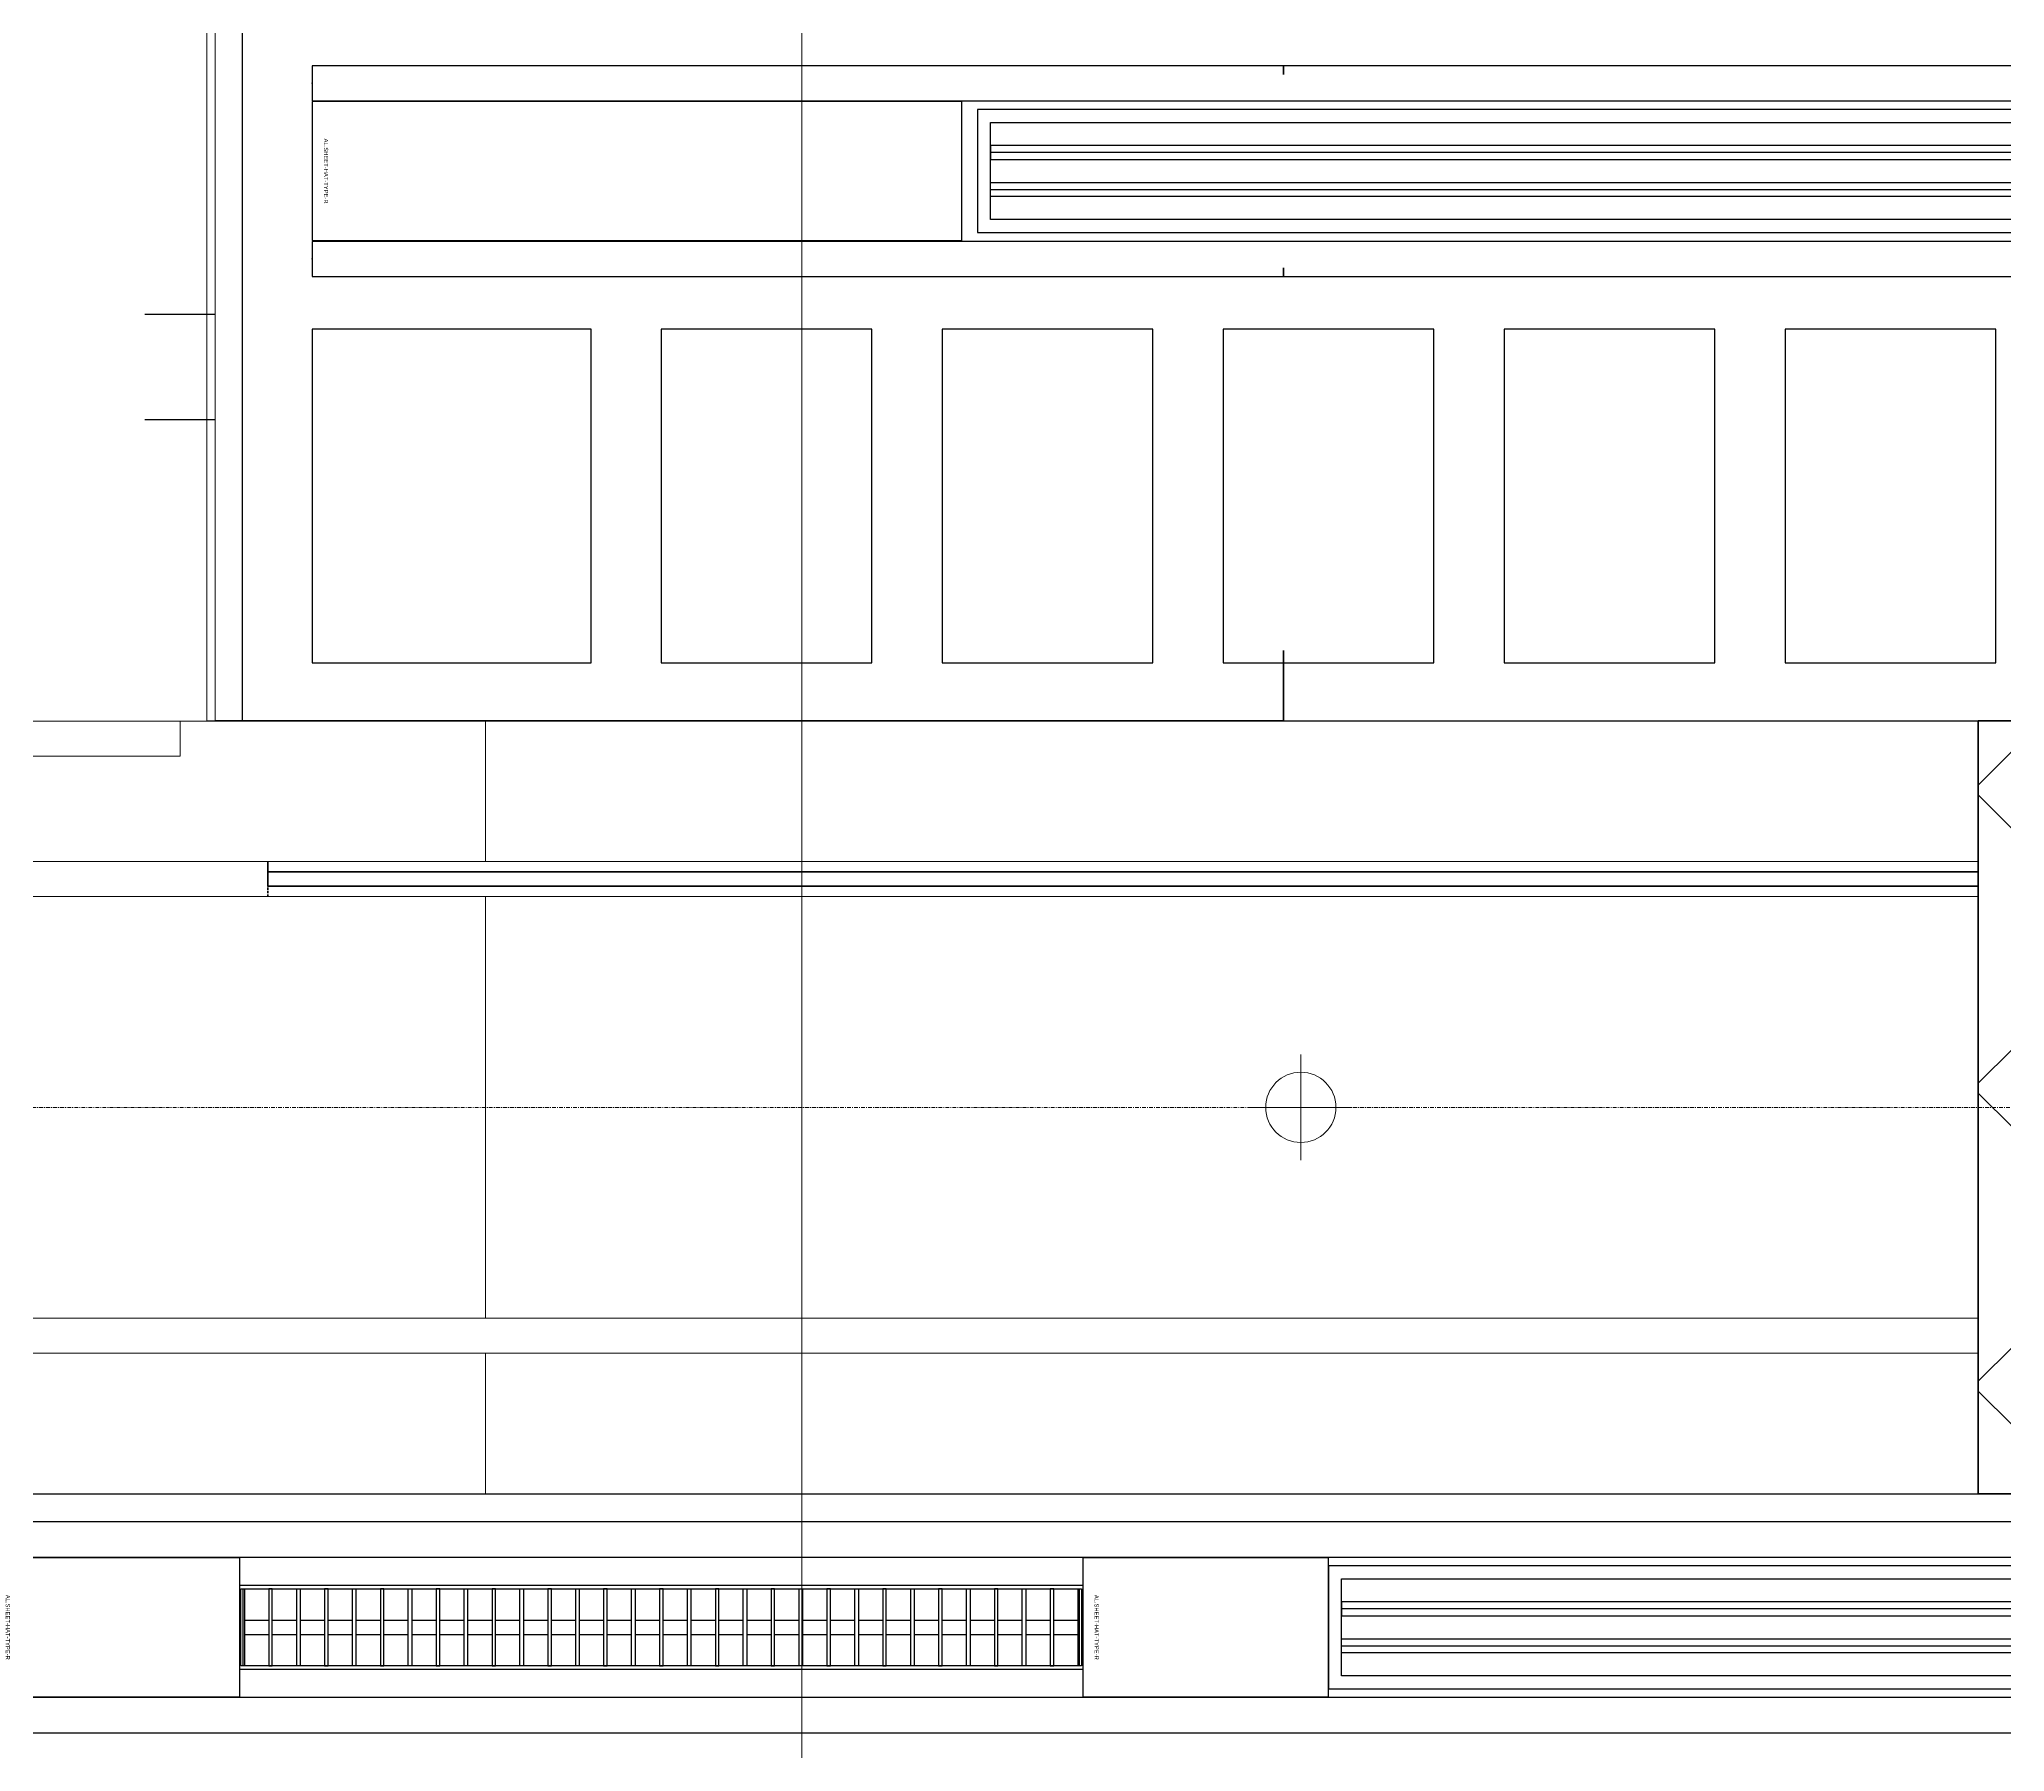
# Model space of a CAD drawing. Header units: millimetres. Extents: x -853228 to -744682, y -17776 to 32484.
# Drawn here: x -794218 to -791420, y 2662 to 5099 of the extents above; entities that cross this region are included whole.
import ezdxf
from ezdxf.enums import TextEntityAlignment as Align
from ezdxf.xclip import XClip

# ---------------------------------------------------------------- set-up
doc = ezdxf.new("R2010")
doc.units = ezdxf.units.MM
doc.header["$XCLIPFRAME"] = 0
doc.linetypes.add('- SOM Dash 1_8_', pattern=[4.7625, 3.175, -1.5875])
doc.linetypes.add('DPA_Grid _ Level 100', pattern=[10, 5.5, -1.6, 1.3, -1.6])
for name, color, linetype in [('000 - WIPEOUT', 250, 'Continuous'), ('001 - ASCESSORIES', 251, 'Continuous'), ('008 - LIGHTING', 1, 'Continuous'), ('A04_TUBE SERIES', 2, 'Continuous'), ('A11_ALU.SOLID SHEET', 2, 'Continuous')]:
    doc.layers.add(name, color=color, linetype=linetype)
for name, color, linetype, lineweight in [('A-CLNG', 2, 'Continuous', 9), ('A-CLNG-PATT', 2, 'Continuous', 9), ('A-DETL-GENF', 2, 'Continuous', 9), ('A-FLOR-E', 2, 'Continuous', 35), ('A-GLAZ-CURT', 2, 'Continuous', 9), ('A-WALL-FNSH', 2, 'Continuous', 35), ('A-WALL-PATT', 1, 'Continuous', 9), ('E-LITE-EQPM', 2, 'Continuous', 9), ('G-ANNO-TEXT', 3, 'Continuous', 9), ('I-WALL-E', 2, 'Continuous', 35), ('S-GRID', 251, 'Continuous', 9), ('S-STRS-MBND', 2, 'Continuous', 35), ('WALL-E', 2, 'Continuous', 9)]:
    doc.layers.add(name, color=color, linetype=linetype, lineweight=lineweight)

# ---------------------------------------------------------------- blocks, each defined once
blk = doc.blocks.new('*U393')
at = {"layer": 'S-GRID', "linetype": 'DPA_Grid _ Level 100'}
blk.add_line((22800, 0), (-50209.7, 0), dxfattribs=at)
blk = doc.blocks.new('System Panel - DPA-AR_Metal Ceiling Rectangular Panel-V34-4281-01 ENLARGED LOWER PLATFORM LEVEL - REFLECTED CEILING PLAN - SHEET 2')
at = {"layer": 'A-GLAZ-CURT'}
for p, q in [((-793582.4, 4129), (-793967.4, 4129)), ((-793967.4, 4129), (-793582.4, 4129)), ((-793582.4, 3929), (-793582.4, 4129)), ((-793582.4, 4129), (-793582.4, 3929)), ((-795982.4, 4078.8), (-795982.4, 3929)), ((-795982.4, 3929), (-795982.4, 4078.8)), ((-795982.4, 3929), (-793582.4, 3929)), ((-793582.4, 3929), (-795982.4, 3929))]:
    blk.add_line(p, q, dxfattribs=at)
blk = doc.blocks.new('System Panel - DPA-AR_Metal Ceiling Rectangular Panel-V16-4281-01 ENLARGED LOWER PLATFORM LEVEL - REFLECTED CEILING PLAN - SHEET 2')
at = {"layer": 'A-GLAZ-CURT'}
for p, q in [((-814257.4, 4129), (-816382.4, 4129)), ((-816382.4, 4129), (-816382.4, 3929)), ((-816382.4, 3929), (-816382.4, 4129)), ((-816382.4, 4129), (-814257.4, 4129)), ((-814257.4, 3929), (-814257.4, 4129)), ((-814257.4, 4129), (-814257.4, 3929)), ((-816382.4, 3929), (-814257.4, 3929)), ((-814257.4, 3929), (-816382.4, 3929))]:
    blk.add_line(p, q, dxfattribs=at)
blk = doc.blocks.new('System Panel - DPA-AR_Metal Ceiling Rectangular Panel-V15-4281-01 ENLARGED LOWER PLATFORM LEVEL - REFLECTED CEILING PLAN - SHEET 2')
at = {"layer": 'A-GLAZ-CURT'}
for p, q in [((-816382.4, 4129), (-818782.4, 4129)), ((-818782.4, 4129), (-818782.4, 3929)), ((-818782.4, 3929), (-818782.4, 4129)), ((-818782.4, 4129), (-816382.4, 4129)), ((-816382.4, 3929), (-816382.4, 4129)), ((-816382.4, 4129), (-816382.4, 3929)), ((-818782.4, 3929), (-816382.4, 3929)), ((-816382.4, 3929), (-818782.4, 3929))]:
    blk.add_line(p, q, dxfattribs=at)
blk = doc.blocks.new('System Panel - DPA-AR_Metal Ceiling Rectangular Panel-13139299-4281-01 ENLARGED LOWER PLATFORM LEVEL - REFLECTED CEILING PLAN - SHEET 2')
at = {"layer": 'A-GLAZ-CURT'}
for p, q in [((-818782.4, 3879), (-821182.4, 3879)), ((-821182.4, 3879), (-821182.4, 3279)), ((-821182.4, 3279), (-821182.4, 3879)), ((-821182.4, 3879), (-818782.4, 3879)), ((-818782.4, 3279), (-818782.4, 3879)), ((-818782.4, 3879), (-818782.4, 3279)), ((-821182.4, 3279), (-818782.4, 3279)), ((-818782.4, 3279), (-821182.4, 3279))]:
    blk.add_line(p, q, dxfattribs=at)
blk = doc.blocks.new('System Panel - DPA-AR_Metal Ceiling Rectangular Panel-V18-4281-01 ENLARGED LOWER PLATFORM LEVEL - REFLECTED CEILING PLAN - SHEET 2')
at = {"layer": 'A-GLAZ-CURT'}
for p, q in [((-814257.4, 3879), (-816382.4, 3879)), ((-816382.4, 3879), (-816382.4, 3279)), ((-816382.4, 3279), (-816382.4, 3879)), ((-816382.4, 3879), (-814257.4, 3879)), ((-814257.4, 3279), (-814257.4, 3879)), ((-814257.4, 3879), (-814257.4, 3279)), ((-816382.4, 3279), (-814257.4, 3279)), ((-814257.4, 3279), (-816382.4, 3279))]:
    blk.add_line(p, q, dxfattribs=at)
blk = doc.blocks.new('*U516')
at = {"layer": 'A-CLNG'}
for p, q in [((7715, 4315), (7715, 549.8)), ((5415, 549.8), (7715, 549.8)), ((7715, 549.8), (5415, 549.8))]:
    blk.add_line(p, q, dxfattribs=at)
at = {"layer": 'A-GLAZ-CURT'}
for name, p in [('System Panel - DPA-AR_Metal Ceiling Rectangular Panel-V34-4281-01 ENLARGED LOWER PLATFORM LEVEL - REFLECTED CEILING PLAN - SHEET 2', (801682.4, -3579)), ('System Panel - DPA-AR_Metal Ceiling Rectangular Panel-V16-4281-01 ENLARGED LOWER PLATFORM LEVEL - REFLECTED CEILING PLAN - SHEET 2', (824482.4, -3579)), ('System Panel - DPA-AR_Metal Ceiling Rectangular Panel-13139299-4281-01 ENLARGED LOWER PLATFORM LEVEL - REFLECTED CEILING PLAN - SHEET 2', (826882.4, -3579)), ('System Panel - DPA-AR_Metal Ceiling Rectangular Panel-V18-4281-01 ENLARGED LOWER PLATFORM LEVEL - REFLECTED CEILING PLAN - SHEET 2', (824482.4, -3579)), ('System Panel - DPA-AR_Metal Ceiling Rectangular Panel-V15-4281-01 ENLARGED LOWER PLATFORM LEVEL - REFLECTED CEILING PLAN - SHEET 2', (824482.4, -4479)), ('System Panel - DPA-AR_Metal Ceiling Rectangular Panel-V16-4281-01 ENLARGED LOWER PLATFORM LEVEL - REFLECTED CEILING PLAN - SHEET 2', (824482.4, -4479))]:
    blk.add_blockref(name, p, dxfattribs=at)
blk = doc.blocks.new('LGF_DL_SAA_LowPower_DL1a - LGF_DL_SAA_LowPower_DL1a-8832329-4180-01 LOWER PLATFORM LEVEL - REFLECTED CEILING PLAN')
at = {"layer": 'A-DETL-GENF'}
for p, q in [((0, 75), (0, -75)), ((72.5, 0), (-72.5, 0))]:
    blk.add_line(p, q, dxfattribs=at)
blk.add_circle((0, 0), 50, dxfattribs=at)
blk = doc.blocks.new('C-1-PP19-AR-4180-01-B_20250908-040939_EXDOWNLIGHT')
at = {"layer": 'E-LITE-EQPM', "extrusion": (0, 0, -1), "rotation": 180}
blk.add_blockref('LGF_DL_SAA_LowPower_DL1a - LGF_DL_SAA_LowPower_DL1a-8832329-4180-01 LOWER PLATFORM LEVEL - REFLECTED CEILING PLAN', (47739.5, 0), dxfattribs=at)
blk = doc.blocks.new('*U629')
at = {"layer": '001 - ASCESSORIES', "color": 0, "linetype": 'ByBlock'}
blk.add_lwpolyline([(800, 87.5), (-800, 87.5), (-800, -87.5), (800, -87.5)], close=True, dxfattribs=at)
at = {"layer": '001 - ASCESSORIES', "linetype": 'ByBlock'}
for points in [[(-781.5, 69), (781.5, 69), (781.5, -69), (-781.5, -69)], [(781.5, 36.3), (-781.5, 36.3), (-781.5, 16.3), (781.5, 16.3)], [(-781.5, -16.3), (781.5, -16.3), (781.5, -36.3), (-781.5, -36.3)]]:
    blk.add_lwpolyline(points, close=True, dxfattribs=at)
for points in [[(781.5, 26.3), (-781.5, 26.3)], [(-781.5, -26.3), (781.5, -26.3)]]:
    blk.add_lwpolyline(points, dxfattribs=at)
blk = doc.blocks.new('*U639')
blk.add_attdef('EXTR.OVL-LENGTH_', (-25, -59.1), '', height=5)
blk.add_wipeout([(-25, 0), (25, 0), (25, 9187.5), (-25, 9187.5)]).dxf.layer = '000 - WIPEOUT'
blk.add_point((0, 0))
at = {"layer": 'A04_TUBE SERIES', "color": 0}
blk.add_lwpolyline([(-25, 0), (25, 0), (25, 9187.5), (-25, 9187.5)], close=True, dxfattribs=at)
blk = doc.blocks.new('*U640')
blk.add_attdef('EXTR.OVL-LENGTH_', (-25, -59.1), '', height=5)
blk.add_wipeout([(-25, 0), (25, 0), (25, 9187.5), (-25, 9187.5)]).dxf.layer = '000 - WIPEOUT'
blk.add_point((0, 0))
at = {"layer": 'A04_TUBE SERIES', "color": 0}
blk.add_lwpolyline([(-25, 0), (25, 0), (25, 9187.5), (-25, 9187.5)], close=True, dxfattribs=at)
blk = doc.blocks.new('*U641')
at = {"layer": 'A11_ALU.SOLID SHEET', "color": 0}
blk.add_lwpolyline([(925, -98.8), (925, 98.8), (0, 98.8), (0, -98.8)], close=True, dxfattribs=at)
at = {"layer": 'Defpoints', "color": 250}
blk.add_point((0, 0), dxfattribs=at)
blk.add_text('AL.SHEET-HAT-TYPE-R', height=6, rotation=270, dxfattribs=at).set_placement((15, 0), align=Align.BOTTOM_CENTER)
blk = doc.blocks.new('*U880')
at = {"layer": 'A11_ALU.SOLID SHEET', "color": 0}
blk.add_lwpolyline([(350, -98.8), (350, 98.8), (0, 98.8), (0, -98.8)], close=True, dxfattribs=at)
at = {"layer": 'Defpoints', "color": 250}
blk.add_point((0, 0), dxfattribs=at)
blk.add_text('AL.SHEET-HAT-TYPE-R', height=6, rotation=270, dxfattribs=at).set_placement((15, 0), align=Align.BOTTOM_CENTER)
blk = doc.blocks.new('*U627')
at = {"color": 1}
blk.add_wipeout([(600, -60), (-600, -60), (-600, 60), (600, 60)], dxfattribs=at).dxf.layer = '000 - WIPEOUT'
at = {"layer": '001 - ASCESSORIES', "color": 0}
blk.add_lwpolyline([(600, -60), (-600, -60), (-600, 60), (600, 60)], close=True, dxfattribs=at)
at = {"layer": '001 - ASCESSORIES'}
for points in [[(-593.5, -55), (-598.5, -55), (-598.5, 55), (-593.5, 55)], [(595, -55), (-595, -55), (-595, 55), (595, 55)], [(-558.8, -55), (-553.8, -55), (-553.8, 55), (-558.8, 55)], [(-514, -55), (-519, -55), (-519, 55), (-514, 55)], [(-479.3, -55), (-474.3, -55), (-474.3, 55), (-479.3, 55)], [(-434.6, -55), (-439.6, -55), (-439.6, 55), (-434.6, 55)], [(-399.8, -55), (-394.8, -55), (-394.8, 55), (-399.8, 55)], [(-355.1, -55), (-360.1, -55), (-360.1, 55), (-355.1, 55)], [(-320.4, -55), (-315.4, -55), (-315.4, 55), (-320.4, 55)], [(-275.6, -55), (-280.6, -55), (-280.6, 55), (-275.6, 55)], [(-240.9, -55), (-235.9, -55), (-235.9, 55), (-240.9, 55)], [(-196.2, -55), (-201.2, -55), (-201.2, 55), (-196.2, 55)], [(-161.4, -55), (-156.4, -55), (-156.4, 55), (-161.4, 55)], [(-116.7, -55), (-121.7, -55), (-121.7, 55), (-116.7, 55)], [(-82, -55), (-77, -55), (-77, 55), (-82, 55)], [(-37.2, -55), (-42.2, -55), (-42.2, 55), (-37.2, 55)], [(-2.5, -55), (2.5, -55), (2.5, 55), (-2.5, 55)], [(42.2, -55), (37.2, -55), (37.2, 55), (42.2, 55)], [(77, -55), (82, -55), (82, 55), (77, 55)], [(121.7, -55), (116.7, -55), (116.7, 55), (121.7, 55)], [(156.4, -55), (161.4, -55), (161.4, 55), (156.4, 55)], [(201.2, -55), (196.2, -55), (196.2, 55), (201.2, 55)], [(235.9, -55), (240.9, -55), (240.9, 55), (235.9, 55)], [(280.6, -55), (275.6, -55), (275.6, 55), (280.6, 55)], [(315.4, -55), (320.4, -55), (320.4, 55), (315.4, 55)], [(360.1, -55), (355.1, -55), (355.1, 55), (360.1, 55)], [(394.8, -55), (399.8, -55), (399.8, 55), (394.8, 55)], [(439.6, -55), (434.6, -55), (434.6, 55), (439.6, 55)], [(474.3, -55), (479.3, -55), (479.3, 55), (474.3, 55)], [(519, -55), (514, -55), (514, 55), (519, 55)], [(553.8, -55), (558.8, -55), (558.8, 55), (553.8, 55)], [(598.5, -55), (593.5, -55), (593.5, 55), (598.5, 55)]]:
    blk.add_lwpolyline(points, close=True, dxfattribs=at)
for points in [[(-593.5, 10), (-558.8, 10)], [(-553.8, 10), (-519, 10)], [(-514, 10), (-479.3, 10)], [(-474.3, 10), (-439.6, 10)], [(-434.6, 10), (-399.8, 10)], [(-394.8, 10), (-360.1, 10)], [(-355.1, 10), (-320.4, 10)], [(-315.4, 10), (-280.6, 10)], [(-275.6, 10), (-240.9, 10)], [(-235.9, 10), (-201.2, 10)], [(-196.2, 10), (-161.4, 10)], [(-156.4, 10), (-121.7, 10)], [(-116.7, 10), (-82, 10)], [(-77, 10), (-42.2, 10)], [(-37.2, 10), (-2.5, 10)], [(2.5, 10), (37.2, 10)], [(42.2, 10), (77, 10)], [(82, 10), (116.7, 10)], [(121.7, 10), (156.4, 10)], [(161.4, 10), (196.2, 10)], [(201.2, 10), (235.9, 10)], [(240.9, 10), (275.6, 10)], [(280.6, 10), (315.4, 10)], [(320.4, 10), (355.1, 10)], [(360.1, 10), (394.8, 10)], [(399.8, 10), (434.6, 10)], [(439.6, 10), (474.3, 10)], [(479.3, 10), (514, 10)], [(519, 10), (553.8, 10)], [(558.8, 10), (593.5, 10)], [(-593.5, -10), (-558.8, -10)], [(-553.8, -10), (-519, -10)], [(-514, -10), (-479.3, -10)], [(-474.3, -10), (-439.6, -10)], [(-434.6, -10), (-399.8, -10)], [(-394.8, -10), (-360.1, -10)], [(-355.1, -10), (-320.4, -10)], [(-315.4, -10), (-280.6, -10)], [(-275.6, -10), (-240.9, -10)], [(-235.9, -10), (-201.2, -10)], [(-196.2, -10), (-161.4, -10)], [(-156.4, -10), (-121.7, -10)], [(-116.7, -10), (-82, -10)], [(-77, -10), (-42.2, -10)], [(-37.2, -10), (-2.5, -10)], [(2.5, -10), (37.2, -10)], [(42.2, -10), (77, -10)], [(82, -10), (116.7, -10)], [(121.7, -10), (156.4, -10)], [(161.4, -10), (196.2, -10)], [(201.2, -10), (235.9, -10)], [(240.9, -10), (275.6, -10)], [(280.6, -10), (315.4, -10)], [(320.4, -10), (355.1, -10)], [(360.1, -10), (394.8, -10)], [(399.8, -10), (434.6, -10)], [(439.6, -10), (474.3, -10)], [(479.3, -10), (514, -10)], [(519, -10), (553.8, -10)], [(558.8, -10), (593.5, -10)]]:
    blk.add_lwpolyline(points, dxfattribs=at)
blk = doc.blocks.new('*U882')
blk.add_attdef('EXTR.OVL-LENGTH_', (-25, -59.1), '', height=5)
blk.add_wipeout([(-25, 0), (25, 0), (25, 67400), (-25, 67400)]).dxf.layer = '000 - WIPEOUT'
at = {"layer": 'A04_TUBE SERIES', "color": 0}
blk.add_lwpolyline([(-25, 0), (25, 0), (25, 67400), (-25, 67400)], close=True, dxfattribs=at)
blk = doc.blocks.new('*U883')
blk.add_attdef('EXTR.OVL-LENGTH_', (-25, -59.1), '', height=5)
blk.add_wipeout([(-25, 0), (25, 0), (25, 67400), (-25, 67400)]).dxf.layer = '000 - WIPEOUT'
at = {"layer": 'A04_TUBE SERIES', "color": 0}
blk.add_lwpolyline([(-25, 0), (25, 0), (25, 67400), (-25, 67400)], close=True, dxfattribs=at)
blk = doc.blocks.new('*U906')
at = {"color": 3}
for points in [[(-237.5, 4350), (237.5, 4350), (237.5, 4050), (-237.5, 4050)], [(-237.5, 3950), (237.5, 3950), (237.5, 3650), (-237.5, 3650)], [(-237.5, 3550), (237.5, 3550), (237.5, 3250), (-237.5, 3250)], [(-237.5, 3150), (237.5, 3150), (237.5, 2850), (-237.5, 2850)], [(-237.5, 2750), (237.5, 2750), (237.5, 2450), (-237.5, 2450)]]:
    blk.add_wipeout(points, dxfattribs=at).dxf.layer = '000 - WIPEOUT'
at = {"layer": 'A11_ALU.SOLID SHEET', "color": 0, "linetype": 'ByBlock'}
for points in [[(-237.5, 4050), (237.5, 4050), (237.5, 4350), (-237.5, 4350)], [(-237.5, 3650), (237.5, 3650), (237.5, 3950), (-237.5, 3950)], [(-237.5, 3250), (237.5, 3250), (237.5, 3550), (-237.5, 3550)], [(-237.5, 2850), (237.5, 2850), (237.5, 3150), (-237.5, 3150)], [(-237.5, 2450), (237.5, 2450), (237.5, 2750), (-237.5, 2750)]]:
    blk.add_lwpolyline(points, close=True, dxfattribs=at)
blk = doc.blocks.new('*U907')
at = {"layer": 'Defpoints'}
blk.add_point((0, 0), dxfattribs=at)
blk.add_wipeout([(237.5, 250), (237.5, 647), (-237.5, 647), (-237.5, 250)]).dxf.layer = '000 - WIPEOUT'
at = {"layer": 'A11_ALU.SOLID SHEET', "color": 0}
blk.add_lwpolyline([(237.5, 250), (237.5, 647), (-237.5, 647), (-237.5, 250)], close=True, dxfattribs=at)
at = {"layer": 'Defpoints'}
blk.add_point((0, 400), dxfattribs=at)
blk = doc.blocks.new('*U986')
blk.add_lwpolyline([(-38349, 4315), (-38349, 2757.5), (-41450, 2757.5), (-41450, 4315), (-49246.8, 4315), (-49246.8, 550), (-30509.1, 550), (-30509.1, 4315), (-38349, 4315)])
blk.add_lwpolyline([(-107450, -550), (27650, -550), (27650, -3480), (-107450, -3480)], close=True)
at = {"layer": '008 - LIGHTING'}
for p in [(-47400, 1332.5), (-46900, -740), (-46900, -740), (-46900, -740)]:
    blk.add_blockref('*U629', p, dxfattribs=at)
at = {"layer": 'A11_ALU.SOLID SHEET', "color": 1}
for name, p in [('*U641', (-49147, 1332.5)), ('*U880', (-49600, -740)), ('*U880', (-48050, -740))]:
    blk.add_blockref(name, p, dxfattribs=at)
at = {"layer": '008 - LIGHTING'}
blk.add_blockref('*U627', (-48650, -740), dxfattribs=at)
at = {"layer": 'A04_TUBE SERIES', "linetype": 'ByBlock', "rotation": 270}
for name, p in [('*U639', (-49147, 1457.5)), ('*U640', (-49147, 1207.5)), ('*U883', (-107350, -615)), ('*U882', (-107350, -865))]:
    blk.add_blockref(name, p, dxfattribs=at)
at = {"layer": 'A11_ALU.SOLID SHEET', "linetype": 'ByBlock', "rotation": 90}
blk.add_blockref('*U906', (-44300, 870), dxfattribs=at)
at = {"layer": '008 - LIGHTING'}
blk.add_blockref('*U627', (-48650, -740), dxfattribs=at)
at = {"layer": 'A11_ALU.SOLID SHEET', "linetype": 'ByBlock', "rotation": 90}
blk.add_blockref('*U907', (-48500, 870), dxfattribs=at)
at = {"layer": '008 - LIGHTING'}
blk.add_blockref('*U627', (-48650, -740), dxfattribs=at)

msp = doc.modelspace()

# ---------------------------------------------------------------- block references
ref = msp.add_blockref('*U986', (-744682.4, 3579))
XClip(ref).set_block_clipping_path([(-104690.1238047113, -9620.0077451946), (-34092.6543255158, 14393.0014498748)])

# ---------------------------------------------------------------- next in the draw order: hatches: boundary and pattern name
at = {"layer": 'A-CLNG-PATT', "lineweight": 25}
h = msp.add_hatch(dxfattribs=at)
h.set_pattern_fill('FP_5', color=256, style=0, pattern_type=2)
h.set_pattern_definition([(180, (-1534658, 786583), (-5e-13, -4414), [3600, 0]), (0, (-1538258, 785983), (0, -4414), [3600, 0]), (90, (-1534658, 785083), (3600, -2e-13), [4414, 0]), (90, (-1538258, 785083), (3600, -2e-13), [4414, 0]), (180, (-1534658, 787215), (-5e-13, -4414), [3600, 0]), (0, (-1538258, 786733), (0, -4414), [3600, 0]), (180, (-1534658, 787365), (-5e-13, -4414), [3600, 0]), (0, (-1538258, 785233), (0, -4414), [3600, 0]), (0, (-1538258, 785833), (0, -4414), [3600, 0]), (180, (-1534658, 787847), (-5e-13, -4414), [3600, 0]), (180, (-1534658, 787997), (-5e-13, -4414), [3600, 0]), (180, (-1534658, 789347), (-5e-13, -4414), [3600, 0]), (0, (-1538258, 788747), (0, -4414), [3600, 0]), (0, (-1538258, 788597), (0, -4414), [3600, 0])])
h.paths.add_polyline_path([(-796267.4, 4128.8), (-793967.4, 4129), (-793967.4, 7894), (-794067.6, 7894), (-794067.6, 4129), (-796267.4, 4129)])
at = {"layer": 'A-WALL-PATT', "lineweight": 9}
h = msp.add_hatch(dxfattribs=at)
h.set_pattern_fill('FP_3', color=256, style=0, pattern_type=2)
h.set_pattern_definition([(45, (0, 0), (-212.13203, 212.13203), []), (135, (0, 0), (-212.13203, -212.13203), [])])
h.paths.add_polyline_path([(-791457.4, 3029), (-791407.4, 3029), (-791407.4, 4129), (-791457.4, 4129), (-791457.4, 3752.5)])

# ---------------------------------------------------------------- next in the draw order: linework, layer by layer
msp.add_spline([(-835882.4, 3579), (-801682.4, 12088.5), (-758836, 27096.5), (-744682.4, 3579)], degree=3)
at = {"layer": 'A-FLOR-E'}
for p, q in [((-792446.8, 5049), (-792446.8, 5061.5)), ((-792446.8, 5061.5), (-792446.8, 5049)), ((-792446.8, 4761.5), (-792446.8, 4774)), ((-792446.8, 4774), (-792446.8, 4761.5)), ((-792446.8, 4129), (-792446.8, 4229)), ((-792446.8, 4229), (-792446.8, 4129))]:
    msp.add_line(p, q, dxfattribs=at)
at = {"layer": 'A-WALL-FNSH', "color": 250}
for p, q in [((-791457.4, 3029), (-791457.4, 4129)), ((-791457.4, 4129), (-791407.4, 4129)), ((-791407.4, 3029), (-791457.4, 3029))]:
    msp.add_line(p, q, dxfattribs=at)
at = {"layer": 'G-ANNO-TEXT', "color": 10}
msp.add_line((-793132.3, 6570.8), (-793132.3, -2897.8), dxfattribs=at)
at = {"layer": 'I-WALL-E', "color": 8, "linetype": '- SOM Dash 1_8_'}
for p, q in [((-793892.4, 3914), (-793892.4, 3929)), ((-793892.4, 3879), (-793892.4, 3929)), ((-793892.4, 3894), (-793892.4, 3914)), ((-793892.4, 3879), (-793892.4, 3894))]:
    msp.add_line(p, q, dxfattribs=at)
at = {"layer": 'I-WALL-E'}
for p, q in [((-791457.4, 3914), (-793892.4, 3914)), ((-793892.4, 3914), (-791457.4, 3914)), ((-793892.4, 3894), (-793892.4, 3914)), ((-793892.4, 3894), (-793892.4, 3914)), ((-791457.4, 3894), (-793892.4, 3894)), ((-793892.4, 3894), (-791457.4, 3894)), ((-791457.4, 3914), (-791457.4, 3894))]:
    msp.add_line(p, q, dxfattribs=at)
at = {"layer": 'S-STRS-MBND'}
msp.add_line((-793967.4, 4129), (-792446.8, 4129), dxfattribs=at)
at = {"layer": 'WALL-E'}
for p, q in [((-793979.2, 7894), (-793979.2, 4129)), ((-793929.2, 7894), (-793929.2, 4129)), ((-793929.2, 4129), (-793929.2, 7894)), ((-794017.4, 4128.8), (-796267.4, 4128.8)), ((-794017.4, 4128.8), (-794017.4, 4078.8)), ((-793929.2, 4129), (-793979.2, 4129)), ((-793929.2, 4129), (-793967.4, 4129)), ((-796267.4, 4078.8), (-794017.4, 4078.8))]:
    msp.add_line(p, q, dxfattribs=at)

# ---------------------------------------------------------------- next in the draw order: block references
for name in ['*U393', '*U516']:
    msp.add_blockref(name, (-801682.4, 3579))
ref = msp.add_blockref('C-1-PP19-AR-4180-01-B_20250908-040939_EXDOWNLIGHT', (-744682.4, 3579))
XClip(ref).set_block_clipping_path([(-104690.1238047113, -9620.0077451946), (-34092.6543255158, 14393.0014498748)])

doc.saveas('drawing.dxf')
